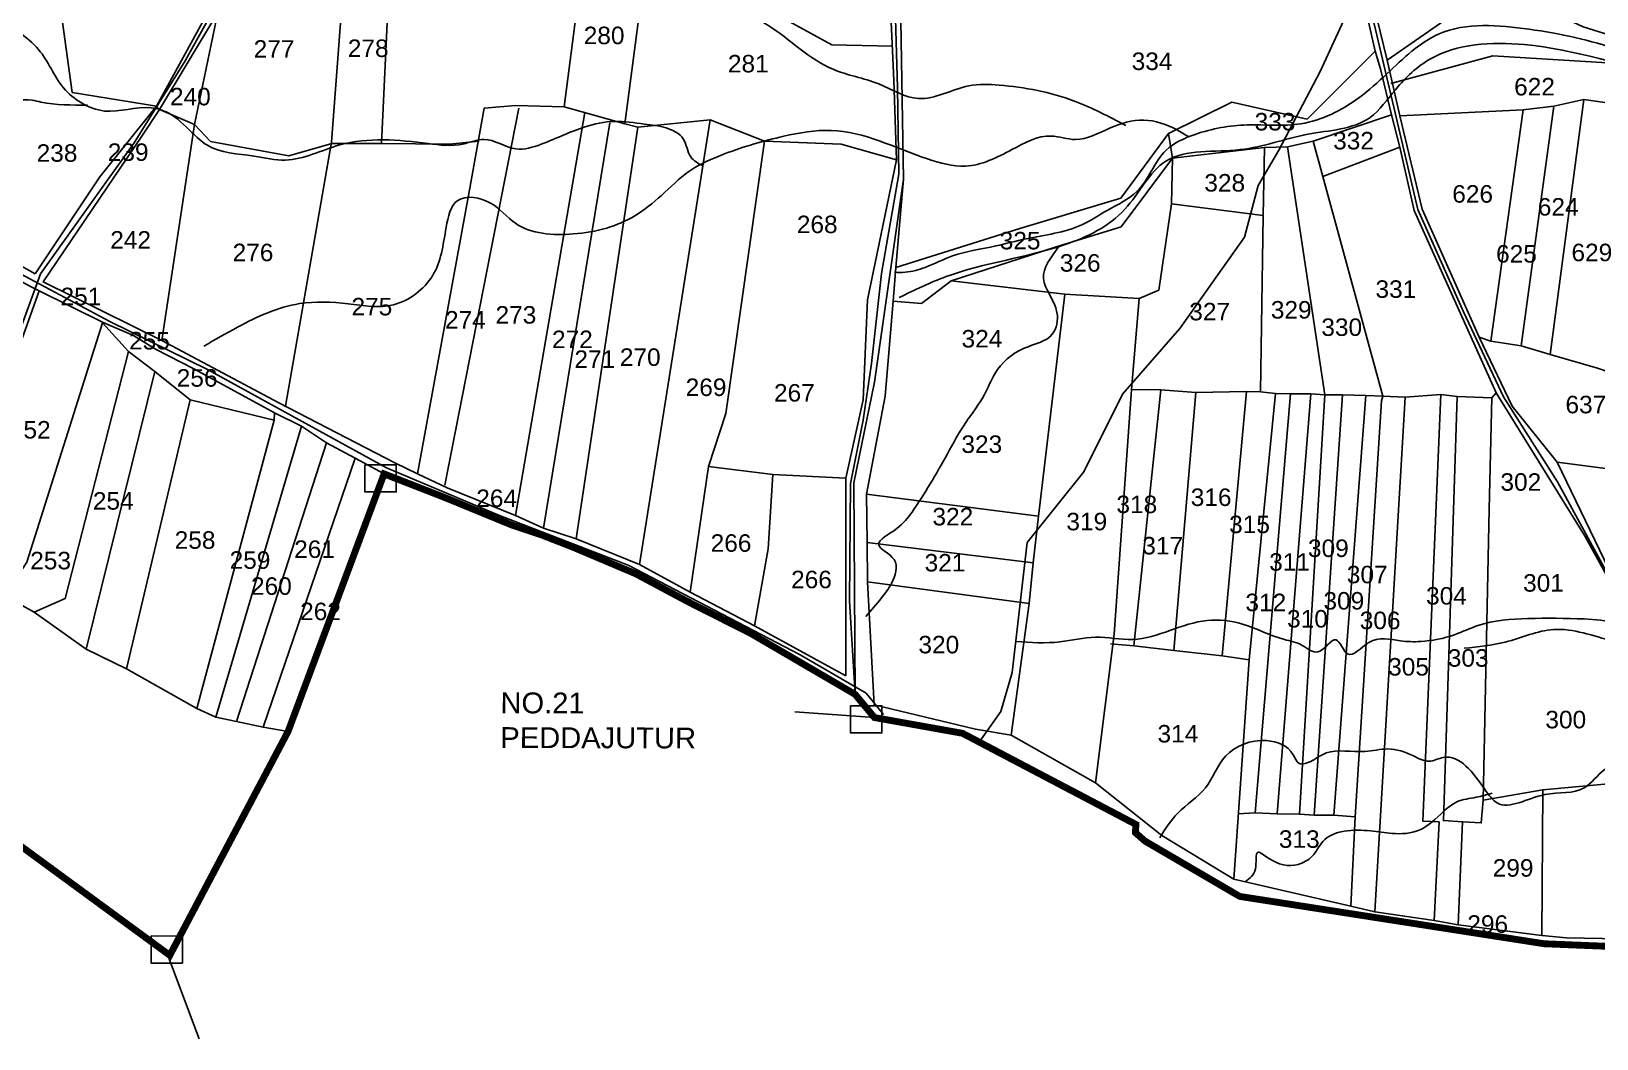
# Model space of a CAD drawing. Header units: inches. Extents: x 203261 to 228925, y 1594290 to 1605484.
# Drawn here: x 204239 to 206068, y 1595819 to 1596996 of the extents above; entities that cross this region are included whole.
import ezdxf

# ---------------------------------------------------------------- set-up
doc = ezdxf.new("R2010")
doc.units = ezdxf.units.IN
doc.header["$MEASUREMENT"] = 0
doc.linetypes.add('HIDDEN2', pattern=[0.1875, 0.125, -0.0625])
for name, color, linetype in [('BOUNDRY STONES', 240, 'Continuous'), ('PLOT NO', 7, 'Continuous'), ('PLOTS', 7, 'Continuous'), ('ROADS', 1, 'Continuous'), ('STREAMS', 4, 'Continuous'), ('TEXT', 1, 'Continuous'), ('VILLAGE BOUNDRY', 5, 'Continuous')]:
    doc.layers.add(name, color=color, linetype=linetype)
doc.styles.get("Standard").update_dxf_attribs({"font": 'arial.ttf'})

msp = doc.modelspace()

# ---------------------------------------------------------------- linework, layer by layer
at = {"layer": 'BOUNDRY STONES'}
for points in [[(204628.6, 1596489.3), (204665.3, 1596489.2), (204665.2, 1596457.6), (204628.5, 1596457.7)], [(205196.1, 1596207.8), (205232.7, 1596207.7), (205232.7, 1596176.1), (205196, 1596176.2)], [(204378.8, 1595938.8), (204415.4, 1595938.7), (204415.4, 1595907.1), (204378.7, 1595907.2)]]:
    msp.add_lwpolyline(points, close=True, dxfattribs=at)
at = {"layer": 'PLOTS'}
for points in [[(204243.3, 1596712.5), (204318.9, 1596825.9), (204385.2, 1596908.2), (204483.6, 1597088.5), (204493.2, 1597110.7), (204535.9, 1597202.8), (204555, 1597258.8), (204584.8, 1597328), (204588.6, 1597351.3), (204618.9, 1597419.9), (204674.2, 1597499.2), (204692.1, 1597547.3), (204739.8, 1597701.9), (204742.3, 1597790.2), (204739.1, 1597870.8), (204674.5, 1597868.4), (204690.9, 1597971.1), (204692, 1598047.4)], [(205208.7, 1598009.9), (205223.1, 1597950), (205298.2, 1597812.9), (205414.8, 1597636.5), (205502.4, 1597522.7), (205602.8, 1597413.1), (205678.6, 1597297.2), (205798.7, 1597062.8), (205823.3, 1596962.1), (205838.1, 1596897), (205864, 1596788), (205930.7, 1596638.5), (205969.2, 1596557.7), (206021.6, 1596492.5), (206117.3, 1596480), (206136.2, 1596579.2), (206068.9, 1596602.2), (206013.8, 1596618.2), (205979.7, 1596628.5), (205944.4, 1596633.9), (205930.7, 1596638.5)], [(204401.2, 1597394.8), (204348.3, 1597401.6), (204340.2, 1597302.9), (204335.4, 1597267.2), (204322.2, 1597165.7), (204318.2, 1597128.9), (204273.5, 1597123.9), (204268.6, 1597050.6), (204272.5, 1597026.3), (204286.7, 1596924.5), (204385.2, 1596908.2), (204388.6, 1596904.6), (204429.4, 1596887.1), (204456.6, 1597017.8)], [(204515.6, 1597139.3), (204609.3, 1597123.8), (204659.8, 1597113.9), (204717.6, 1597104), (204884.7, 1597088.1), (204890.5, 1597109.8), (204960.9, 1597104.5), (205007.4, 1597076.6), (205082.9, 1597029.8), (205174.1, 1596980.1), (205244.8, 1596978.5)], [(204608.9, 1597124.5), (204589.6, 1596866.1), (204535.8, 1596558)], [(204659.8, 1597113.9), (204648.1, 1596864.8)], [(205238.8, 1597109.5), (205246.5, 1596938.8), (205249.9, 1596845.6), (205215.7, 1596682), (205210.9, 1596565.3), (205190.7, 1596473.6), (205190.5, 1596242.8)], [(206240.7, 1595932.8), (206032.8, 1595936.8), (206003.8, 1595939.5), (205906, 1595952), (205878.1, 1595957), (205808.6, 1595967), (205780.7, 1595973.8), (205643.9, 1596005.2), (205559.7, 1596056.1), (205482.2, 1596117.7), (205383.7, 1596173.6), (205342, 1596180.4), (205223.7, 1596208.7), (205216, 1596352.6), (205215.6, 1596398.6), (205214.9, 1596455), (205236.4, 1596569.7), (205245.8, 1596680.6), (205249.1, 1596719.9), (205258, 1596823.1), (205253, 1597124.1)], [(204884.7, 1597088.1), (204861.6, 1596907.6), (204804.5, 1596909.2), (204768.1, 1596906.1), (204750.4, 1596808.2), (204690, 1596478.6)], [(204960.9, 1597104.5), (204932.5, 1596887.8)], [(206122, 1596283.1), (206054.5, 1596405.6), (205950.4, 1596573.5), (205854.5, 1596786.5), (205837.8, 1596860.6), (205828.3, 1596898.4), (205815.4, 1596951.9), (205809.3, 1596972.5), (205791.2, 1597052)], [(205190.5, 1596242.8), (205084, 1596301.3), (205008.6, 1596340.7), (204949.4, 1596372.7), (204875.6, 1596402.8), (204837.4, 1596415.3), (204804.5, 1596430.1), (204724.6, 1596462.6), (204690, 1596478.6), (204663.4, 1596491.6), (204528.1, 1596561.7), (204391.2, 1596634.7), (204252.7, 1596703.1), (204367.9, 1596873.2), (204388.6, 1596904.6), (204456.6, 1597017.8)], [(205823.3, 1596962.1), (205904.5, 1597018.4), (205961.6, 1597026.1), (205991.4, 1597030), (206022.9, 1597014.8), (206052.1, 1597001.2), (206083.4, 1596991.2)], [(205249.1, 1596719.9), (205393.8, 1596765.5), (205511.8, 1596800.9), (205567.5, 1596876.6), (205641.5, 1596913.2), (205729.5, 1596893.2), (205809.3, 1596972.5)], [(205838.1, 1596897), (205982, 1596904.1), (206017.9, 1596908.3), (206052.8, 1596916), (206115.4, 1596907.1), (206176, 1596912.8), (206179, 1596925.9), (206099.5, 1596958), (205946.7, 1596967.2), (205827.3, 1596935)], [(204808.5, 1596906.2), (204721.8, 1596465.4)], [(204861.6, 1596907.6), (204932.5, 1596887.8), (204947.4, 1596883.7), (205032.1, 1596892.5), (205095.5, 1596867.5), (205185, 1596864), (205249.9, 1596845.6)], [(205979.7, 1596628.5), (206017.9, 1596908.3)], [(206052.8, 1596916), (206013.8, 1596618.2)], [(204429.4, 1596887.1), (204391.2, 1596634.7)], [(204429.4, 1596887.1), (204448.3, 1596867.1), (204539.6, 1596850.2), (204590.1, 1596864.9), (204648.1, 1596864.8), (204727.4, 1596863.8), (204762.3, 1596867.4)], [(204885.5, 1596900.8), (204804.5, 1596430.1)], [(204837.4, 1596415.3), (204914.8, 1596888.7)], [(205032.1, 1596892.5), (204949.4, 1596372.7)], [(205572.4, 1596847.7), (205679.9, 1596860.2), (205706.6, 1596860.9), (205736.5, 1596867.3), (205828.3, 1596898.4)], [(205982, 1596904.1), (205944.4, 1596633.9)], [(203815.4, 1596873.2), (203824.5, 1596854.5), (203964.4, 1596827.6), (204014.2, 1596813.7), (204120, 1596773.8), (204178.9, 1596748.2), (204243.3, 1596712.5)], [(204875.6, 1596402.8), (204947.4, 1596883.7)], [(205245.8, 1596680.6), (205279, 1596677.7), (205313.8, 1596704.2), (205435.2, 1596743.8), (205512.3, 1596767.2), (205572.4, 1596847.7), (205567.5, 1596876.6)], [(203793.9, 1596851.3), (203879.1, 1596833.4), (203932.5, 1596820.1), (203979.1, 1596809.1), (204038, 1596790.8), (204098.4, 1596770.4), (204152.1, 1596743.5), (204238, 1596697.7), (204247.9, 1596692.7), (204154.8, 1596432.6), (204142.3, 1596407.8)], [(205008.6, 1596340.7), (205030.2, 1596487.3), (205050.2, 1596549.3), (205095.5, 1596867.5)], [(205679.9, 1596860.2), (205678.1, 1596780.7), (205675.3, 1596574.7)], [(205750.2, 1596570.9), (205706.6, 1596860.9)], [(205736.5, 1596867.3), (205747.9, 1596826.2), (205818, 1596569.5), (205844.3, 1596568.4), (205885.8, 1596571.4), (205904.8, 1596569.1), (205945.5, 1596567.6), (205950.4, 1596573.5)], [(205747.9, 1596826.2), (205837.8, 1596860.6)], [(204538.8, 1596177.7), (204509.8, 1596182.6), (204478.7, 1596189.5), (204454.4, 1596194.5), (204432, 1596204.4), (204349.9, 1596250.8), (204302.8, 1596274), (204242.1, 1596317), (204211.3, 1596334.4), (204115, 1596360.8), (204142.3, 1596407.8), (204133.6, 1596418.6), (204066.2, 1596469.8), (204026.9, 1596498.7), (203975.1, 1596517.7), (203924.1, 1596531), (203872.4, 1596545.9), (203899.8, 1596651.1), (203843.1, 1596656.1), (203769.1, 1596667.8), (203702.5, 1596668.8), (203725.3, 1596832.3)], [(205818, 1596569.5), (205798.1, 1596570.3), (205771.1, 1596571.1), (205750.2, 1596570.9), (205733.8, 1596572.3), (205710.3, 1596572.3), (205692.6, 1596572.6), (205675.3, 1596574.7), (205658.6, 1596574.8), (205599.7, 1596573.9), (205558.8, 1596577.1), (205524.3, 1596577.2), (205533.4, 1596683.7), (205556.5, 1596693.5), (205571.2, 1596794.2), (205572.4, 1596847.7)], [(205201.3, 1596221.2), (205199.8, 1596468.1), (205223.9, 1596585.7), (205258, 1596823.1)], [(205571.2, 1596794.2), (205678.1, 1596780.7)], [(205533.4, 1596683.7), (205446.3, 1596688.5), (205313.8, 1596704.2)], [(206402.4, 1596720.7), (206401, 1596654.7), (206381, 1596430), (206373.6, 1596259.9), (206212.7, 1596251.8), (206182.4, 1596258.8), (206126.2, 1596276.4), (206021.6, 1596492.5)], [(204247.9, 1596692.7), (204322.7, 1596655.4), (204358, 1596640.4), (204384, 1596624.5), (204429.3, 1596600.9), (204523.1, 1596549.9), (204554.6, 1596534.4), (204583.9, 1596514.8), (204617.4, 1596497.2), (204651, 1596478.7)], [(205446.3, 1596688.5), (205430.6, 1596553.9), (205415.8, 1596429.2), (205409.5, 1596374.8), (205404.8, 1596327.3), (205383.7, 1596173.6)], [(204207.5, 1596335.4), (204233.6, 1596375.4), (204321.8, 1596655.3), (204352.3, 1596621.7), (204383, 1596598.3), (204424.3, 1596565.2), (204522.5, 1596541.6), (204523.1, 1596549.9)], [(204352.3, 1596621.7), (204278.3, 1596333), (204242.1, 1596317)], [(204302.8, 1596274), (204383, 1596598.3)], [(205524.3, 1596577.2), (205504, 1596291.3), (205482.2, 1596117.7)], [(205527, 1596277.8), (205558.8, 1596577.1)], [(204424.3, 1596565.2), (204349.9, 1596250.8)], [(205599.7, 1596573.9), (205573.7, 1596272.2)], [(205630.5, 1596266), (205658.6, 1596574.8)], [(205643.9, 1596005.2), (205661.8, 1596261.4), (205692.6, 1596572.6)], [(205710.3, 1596572.3), (205668.8, 1596082.6)], [(205694.5, 1596081.6), (205733.8, 1596572.3)], [(205750.2, 1596570.9), (205720.6, 1596081.2)], [(205737.9, 1596080), (205771.1, 1596571.1)], [(205798.1, 1596570.3), (205760.8, 1596080)], [(205785.6, 1596077.9), (205816.5, 1596563.9), (205818, 1596569.5)], [(205808.6, 1595967), (205844.3, 1596568.4)], [(205885.8, 1596571.4), (205864.9, 1596072.9), (205883.8, 1596072), (205878.1, 1595957)], [(205906, 1595952), (205911.3, 1596072.2), (205888.8, 1596073.7), (205904.8, 1596569.1)], [(205945.5, 1596567.6), (205942.4, 1596437.5), (205935.4, 1596097.6), (205933, 1596070.8), (205911.3, 1596072.2)], [(204522.5, 1596541.6), (204432, 1596204.4)], [(204454.4, 1596194.5), (204554.6, 1596534.4)], [(204583.9, 1596514.8), (204478.7, 1596189.5)], [(204617.4, 1596497.2), (204509.8, 1596182.6)], [(205105.3, 1596477.8), (205030.2, 1596487.3)], [(205084, 1596301.3), (205099.7, 1596391.1), (205105.3, 1596477.8), (205190.7, 1596473.6)], [(205214.9, 1596455), (205415.8, 1596429.2)], [(205409.5, 1596374.8), (205215.6, 1596398.6)], [(205216, 1596352.6), (205404.8, 1596327.3)], [(205661.8, 1596261.4), (205630.5, 1596266), (205573.7, 1596272.2), (205527, 1596277.8), (205500, 1596280.3)], [(206005.2, 1596109.7), (206153.5, 1596123.1)], [(205935.4, 1596097.6), (206005.2, 1596109.7), (206003.8, 1595939.5)], [(205648.7, 1596081.4), (205668.8, 1596082.6), (205694.5, 1596081.6), (205720.6, 1596081.2), (205737.9, 1596080), (205760.8, 1596080), (205785.6, 1596077.9), (205780.7, 1595973.8)]]:
    msp.add_lwpolyline(points, dxfattribs=at)
at = {"layer": 'ROADS'}
for points in [[(205184.7, 1598534.9), (205178.2, 1598517.8), (205201.1, 1598381.9), (205181.6, 1598312.6), (205169.6, 1598274.7), (205172.2, 1598186.6), (205184.9, 1598098.6), (205201.2, 1597965.5), (205205, 1597867.3), (205206.5, 1597791.4), (205204.4, 1597707.1), (205206.4, 1597627.6), (205215.8, 1597485.4), (205225.7, 1597372.8), (205236, 1597266.6), (205245.8, 1597105.3), (205251.1, 1596929.6), (205252.6, 1596828.8), (205232.4, 1596712.8), (205220.5, 1596607.6), (205210.9, 1596541.3), (205196, 1596467.4), (205194.9, 1596330.4), (205201.3, 1596221.2)], [(206262, 1595902.1), (206165.4, 1596112.7), (206149.8, 1596175.2), (206132.7, 1596278), (206091.2, 1596342.9), (206022.1, 1596469.4), (205958.9, 1596568.8), (205912.3, 1596668.1), (205858.9, 1596787.6), (205831.1, 1596907), (205805.9, 1597012.6), (205793.4, 1597060.5), (205728.1, 1597184.7), (205639.2, 1597343.6), (205594.3, 1597416.5), (205480.6, 1597538.9), (205370.5, 1597695.6), (205291, 1597815.5), (205239.8, 1597909.7), (205215.4, 1597966.1), (205209.1, 1598009.4), (205201.2, 1597965.5)], [(205344.6, 1596162.5), (205371.6, 1596201), (205384.8, 1596246.8), (205402.6, 1596398.5), (205468.8, 1596481.3), (205513.7, 1596571.8), (205580.8, 1596648.5), (205656.6, 1596755.2), (205672.5, 1596815.5), (205696.5, 1596857), (205744.9, 1596948.7), (205823.3, 1597118.9), (205884.1, 1597253.1), (205911.5, 1597289.6), (205948.9, 1597374.9), (205964.7, 1597399.9), (206034.1, 1597464.4), (206114, 1597571.1), (206172.4, 1597686.2), (206215, 1597723.3), (206245.9, 1597783), (206290.8, 1597827), (206286.3, 1597891.2)], [(204100.9, 1596350.2), (204156.9, 1596455.3), (204205.6, 1596591.3), (204249.7, 1596712.5), (204359.1, 1596865.5), (204418.7, 1596961.3), (204460.5, 1597037.1), (204520.1, 1597159.3), (204576, 1597291.4), (204601.6, 1597369.5), (204627, 1597427.3), (204671.4, 1597488.9), (204692.8, 1597538.1), (204740.9, 1597681), (204756.2, 1597714.6), (204787.2, 1597721.6), (204899.1, 1597746.5), (205033.7, 1597790.8), (205208.5, 1597846.6)], [(203796.2, 1596857.1), (203917, 1596830.1), (204043.9, 1596795.6), (204159, 1596748.1), (204237, 1596706.7), (204330.5, 1596656.6), (204444.7, 1596600.7), (204653.8, 1596485.7), (204785.7, 1596430.2), (204936.4, 1596372.2), (205137.4, 1596267.1), (205214.3, 1596222.4), (205234.6, 1596197.7)]]:
    msp.add_lwpolyline(points, dxfattribs=at)
at = {"layer": 'STREAMS'}
for points in [[(206014.7, 1597242.8), (206041.7, 1597227.6), (206067.3, 1597206.2), (206081.7, 1597191.6), (206082.9, 1597149.4), (206131.1, 1597198), (206183, 1597178.4), (206201.9, 1597140.5), (206208.2, 1597118.3), (206227, 1597084.8), (206267.8, 1597057.8), (206302.3, 1597079), (206344.5, 1597067.5), (206388.9, 1597062.6), (206419.1, 1597049.3), (206448.7, 1597047.5), (206473, 1597039), (206481.9, 1597024), (206491.6, 1597005.7), (206531.4, 1597007.4), (206565.5, 1596993.6), (206568.2, 1596976.5), (206581.4, 1596975.9), (206590.7, 1597003.4), (206599.8, 1597017.1), (206638.1, 1597010.5), (206661.4, 1596953.6), (206719.1, 1596910.7), (206772.1, 1596876.4), (206819.7, 1596850.4), (206855.3, 1596825.5), (206885.2, 1596805.7), (206942.2, 1596801.3), (206964, 1596788.7), (206984.1, 1596782.1), (207015.8, 1596777.2), (207028.2, 1596768.7), (207073.7, 1596742.5), (207108.7, 1596720), (207120.6, 1596705.9), (207144, 1596680), (207181.7, 1596654.7), (207191.5, 1596646.6), (207195.7, 1596637.6)], [(205517.6, 1596885.7), (205457.8, 1596914.3), (205369.6, 1596932.9), (205334.2, 1596932), (205275.3, 1596917.2), (205229, 1596934.3), (205175.7, 1596951.4), (205099.4, 1597003), (205056.1, 1597029.5), (205036.1, 1597044.5), (205002.3, 1597055.1), (204956.4, 1597061.6), (204920, 1597067.2), (204876.6, 1597068.3), (204828.3, 1597066.4), (204785.4, 1597066.1)], [(205247.4, 1596714.3), (205260, 1596714.3), (205283.3, 1596720), (205315.4, 1596733.4), (205365.9, 1596745.1), (205401.3, 1596753.4), (205466.2, 1596769.6), (205496.8, 1596787), (205530.8, 1596808.7), (205564.7, 1596856.8), (205598.9, 1596875.4), (205659.5, 1596886.5), (205722.2, 1596887.7), (205789.9, 1596918.1), (205823.1, 1596946.4), (205883.9, 1596992.9), (205988.9, 1596998.2), (206042.5, 1596988.6), (206147.6, 1596958.6), (206204.7, 1596947), (206261.6, 1596942), (206431, 1596922), (206546.2, 1596904.6), (206639.1, 1596899.2), (206714.9, 1596877.7), (206930.4, 1596761.2), (207042.1, 1596730.5), (207203, 1596632.1)], [(204224.3, 1596995.1), (204247.2, 1596974.6), (204276.5, 1596929.7), (204297.4, 1596912.2), (204324.3, 1596902.7), (204378.7, 1596906.5), (204398.6, 1596900.5), (204426.5, 1596877.5), (204443.9, 1596863), (204499.2, 1596849.9), (204535.6, 1596845.3), (204599.1, 1596863), (204702.4, 1596864.7), (204743.2, 1596864.1), (204767.7, 1596869.6), (204805.1, 1596858.5), (204834.5, 1596863.9), (204885.9, 1596884.2), (204919.8, 1596890.6), (204955.2, 1596887.5), (204980.6, 1596883), (205000.6, 1596870), (205009.5, 1596849), (205023.4, 1596838.5)], [(207074.4, 1596674.5), (207026.2, 1596701.7), (206975, 1596733.5), (206883.9, 1596767.6), (206833.5, 1596797.9), (206748.4, 1596830.5), (206672.3, 1596834.4), (206582.6, 1596815.1), (206536.5, 1596759.4), (206466.4, 1596783.7), (206369.8, 1596837.6), (206301.3, 1596867.9), (206259.2, 1596907.2), (206157.5, 1596942.1), (205983.2, 1596980.3), (205873.1, 1596963.3), (205833.1, 1596928), (205802.8, 1596894.9), (205730.4, 1596875.5), (205651.2, 1596857.6), (205564.5, 1596844), (205516.7, 1596788), (205446.7, 1596746.6), (205307.8, 1596709.2), (205252.9, 1596684.8)], [(204304.4, 1596909.6), (204250, 1596913.2), (204239.6, 1596915.2), (204207.6, 1596912.8)], [(204440.5, 1596628), (204479.9, 1596650.3), (204552.3, 1596677.6), (204609.1, 1596677.4), (204662, 1596676.3), (204707.5, 1596710.1), (204723.6, 1596766.8), (204737.1, 1596798.2), (204775.5, 1596795.1), (204804.4, 1596771.6), (204872.1, 1596759), (204911.1, 1596765.9), (204944, 1596780.2), (204975, 1596804.1), (205007, 1596831.9), (205049.6, 1596852.9), (205118, 1596873.2), (205173.3, 1596880), (205285.9, 1596846.8), (205330.3, 1596838.3), (205384.7, 1596857.6), (205430.6, 1596873.4), (205458.8, 1596869.4), (205498.8, 1596882.7), (205538.7, 1596892.1), (205577.6, 1596880.6), (205591, 1596872.5)], [(205214, 1596312.2), (205232.4, 1596333.9), (205243.9, 1596350.8), (205246.9, 1596378.6), (205229.1, 1596396), (205250, 1596414.8), (205267.9, 1596434.1), (205309.3, 1596502.2), (205330.8, 1596538.8), (205352.7, 1596571.5), (205364.7, 1596595.8), (205399, 1596625.5), (205431.8, 1596642), (205437.3, 1596667.3), (205421.5, 1596707), (205440, 1596744.7)], [(205557.4, 1596053.5), (205578.4, 1596082.4), (205610.8, 1596111.9), (205634.1, 1596148.7), (205682.2, 1596167), (205713.3, 1596150.6), (205719.9, 1596140.6), (205735.9, 1596143.9), (205752, 1596152.6), (205797, 1596154.3), (205823.9, 1596157.3), (205853.8, 1596149.3), (205872.2, 1596143), (205888.8, 1596147.4), (205937.2, 1596110.2), (205951.7, 1596094.2), (206007.3, 1596104), (206053.2, 1596111.7), (206077.8, 1596133.7), (206139.8, 1596138.7), (206169.4, 1596130.5), (206209, 1596131), (206240.1, 1596138.5), (206283, 1596141.1), (206377.4, 1596142.4), (206438.5, 1596156.1), (206491.9, 1596189), (206524, 1596229.4), (206540.4, 1596265), (206614.2, 1596276.3), (206638, 1596274.7), (206745.5, 1596296), (206801.5, 1596316.7), (206829.9, 1596339.9), (206853.8, 1596356.7), (206909, 1596392.9), (206940.7, 1596404.9), (206955.9, 1596420.2)], [(205389.6, 1596282.9), (205440.7, 1596282.4), (205482.3, 1596287.9), (205526, 1596285.3), (205612.9, 1596307.5), (205654.1, 1596303.1), (205703, 1596285.2), (205723.9, 1596278.3), (205742.4, 1596270.6), (205763.4, 1596284.7), (205776.7, 1596268.4), (205801.7, 1596281.8), (205838.6, 1596283.6), (205862.3, 1596282.9), (205901.8, 1596290.8), (205929.2, 1596301.5), (205987.7, 1596309.7), (206053.4, 1596309.2), (206090.4, 1596303.3), (206114.3, 1596292.1), (206140.5, 1596287.5), (206159.3, 1596279.4), (206188.8, 1596273.5), (206214, 1596268.5), (206246, 1596249.1), (206257.5, 1596241.6), (206344.4, 1596245.4), (206420.4, 1596242.8), (206464.2, 1596239.6), (206525.8, 1596239.7), (206563.1, 1596238.4)], [(206250.9, 1596244), (206164.9, 1596269.4), (206087.3, 1596283.4), (206017.6, 1596296.9), (205961.2, 1596282.2), (205913.2, 1596274.9)], [(205945.8, 1596105.7), (205927.2, 1596100.9), (205904.7, 1596095.5), (205889.1, 1596084.4), (205860.7, 1596062.5), (205829, 1596058.6), (205803.6, 1596061.6), (205747.9, 1596049.1), (205735.6, 1596032), (205719, 1596022.3), (205683.8, 1596030.2), (205672.1, 1596036.6), (205669.2, 1596017.1), (205657.4, 1596002)]]:
    msp.add_spline(points, degree=3, dxfattribs=at)
at = {"layer": 'VILLAGE BOUNDRY', "linetype": 'HIDDEN2', "ltscale": 75, "const_width": 8}
msp.add_lwpolyline([(206254, 1595919.6), (206006.6, 1595929.7), (205650.9, 1595985), (205540.1, 1596049.7), (205528.9, 1596059.6), (205529.6, 1596069.1), (205326.9, 1596175.6), (205224, 1596194), (205201.3, 1596221.2), (205080, 1596292), (205006, 1596329.4), (204945, 1596362), (204871.3, 1596393.2), (204835.4, 1596407.2), (204799.6, 1596419.2), (204722.9, 1596450.7), (204651, 1596478.7), (204538.8, 1596177.7), (204400.6, 1595916.2), (203981.6, 1596223.3)], dxfattribs=at)
at = {"layer": 'VILLAGE BOUNDRY'}
for points in [[(205224, 1596194), (205130.8, 1596200.6)], [(204397.8, 1595917.3), (204434.9, 1595818.8)]]:
    msp.add_lwpolyline(points, dxfattribs=at)

# ---------------------------------------------------------------- texts
at = {"layer": 'PLOT NO'}
for s, p in [('280', (204884.3, 1596980.8)), ('277', (204498.6, 1596965)), ('278', (204608.6, 1596965.8)), ('281', (205052.8, 1596947.8)), ('334', (205524.6, 1596950.6)), ('622', (205971.5, 1596920.9)), ('240', (204400.8, 1596909.3)), ('333', (205668.3, 1596880)), ('332', (205760, 1596857.8)), ('238', (204245, 1596843.4)), ('239', (204328.1, 1596844.4)), ('328', (205609.5, 1596808.6)), ('626', (205899.2, 1596795.6)), ('624', (205999.2, 1596780.5)), ('268', (205133.3, 1596760)), ('242', (204331, 1596741.9)), ('325', (205370.4, 1596741)), ('276', (204474, 1596727.2)), ('625', (205950.4, 1596725.6)), ('629', (206038.5, 1596727.2)), ('326', (205440.6, 1596715)), ('331', (205809.5, 1596684.4)), ('251', (204272.9, 1596675.8)), ('275', (204612.9, 1596663.9)), ('274', (204722.2, 1596648.5)), ('273', (204781.2, 1596654.3)), ('327', (205591.9, 1596658.1)), ('329', (205687.2, 1596660.2)), ('330', (205746.2, 1596639.9)), ('255', (204353, 1596624.1)), ('272', (204847.2, 1596625.7)), ('324', (205325.8, 1596626.4)), ('271', (204873.4, 1596602.5)), ('270', (204926.5, 1596604.9)), ('256', (204408.7, 1596580.6)), ('269', (205003.4, 1596569.7)), ('267', (205106.6, 1596563.2)), ('637', (206031.5, 1596549.5)), ('252', (204213.7, 1596520)), ('323', (205325.6, 1596503.2)), ('302', (205955.5, 1596459)), ('254', (204310.7, 1596436.9)), ('264', (204758.7, 1596440)), ('318', (205506.8, 1596432.9)), ('316', (205593.6, 1596441.2)), ('322', (205291.8, 1596418.5)), ('319', (205448.3, 1596412.8)), ('315', (205638.5, 1596409.5)), ('258', (204406.3, 1596391.2)), ('261', (204545.9, 1596380.5)), ('266', (205032.6, 1596387.7)), ('317', (205537, 1596384.6)), ('309', (205730.6, 1596381.6)), ('253', (204237.5, 1596367.2)), ('259', (204470.5, 1596367.8)), ('321', (205282.6, 1596364.7)), ('311', (205685.3, 1596365.6)), ('260', (204495.5, 1596337.4)), ('266', (205126.6, 1596345.1)), ('307', (205776, 1596350.9)), ('301', (205982, 1596341.1)), ('312', (205657.5, 1596318.3)), ('309', (205748.7, 1596320.2)), ('304', (205868.6, 1596326)), ('262', (204552.9, 1596307.8)), ('310', (205706.2, 1596299.2)), ('306', (205791.1, 1596297.3)), ('320', (205275.4, 1596269)), ('303', (205894, 1596253.4)), ('305', (205824.3, 1596243.1)), ('300', (206008, 1596181.4)), ('314', (205554.8, 1596164.9)), ('313', (205696.6, 1596041.8)), ('299', (205946.5, 1596008.1)), ('296', (205916.8, 1595942.5))]:
    msp.add_text(s, height=20.45, dxfattribs=at).set_placement(p)
at = {"layer": 'TEXT', "insert": (204787, 1596223.4), "char_height": 24.357, "width": 228.747, "attachment_point": 1, "rotation": 359.8583}
msp.add_mtext('NO.21 PEDDAJUTUR', dxfattribs=at)

doc.saveas('drawing.dxf')
